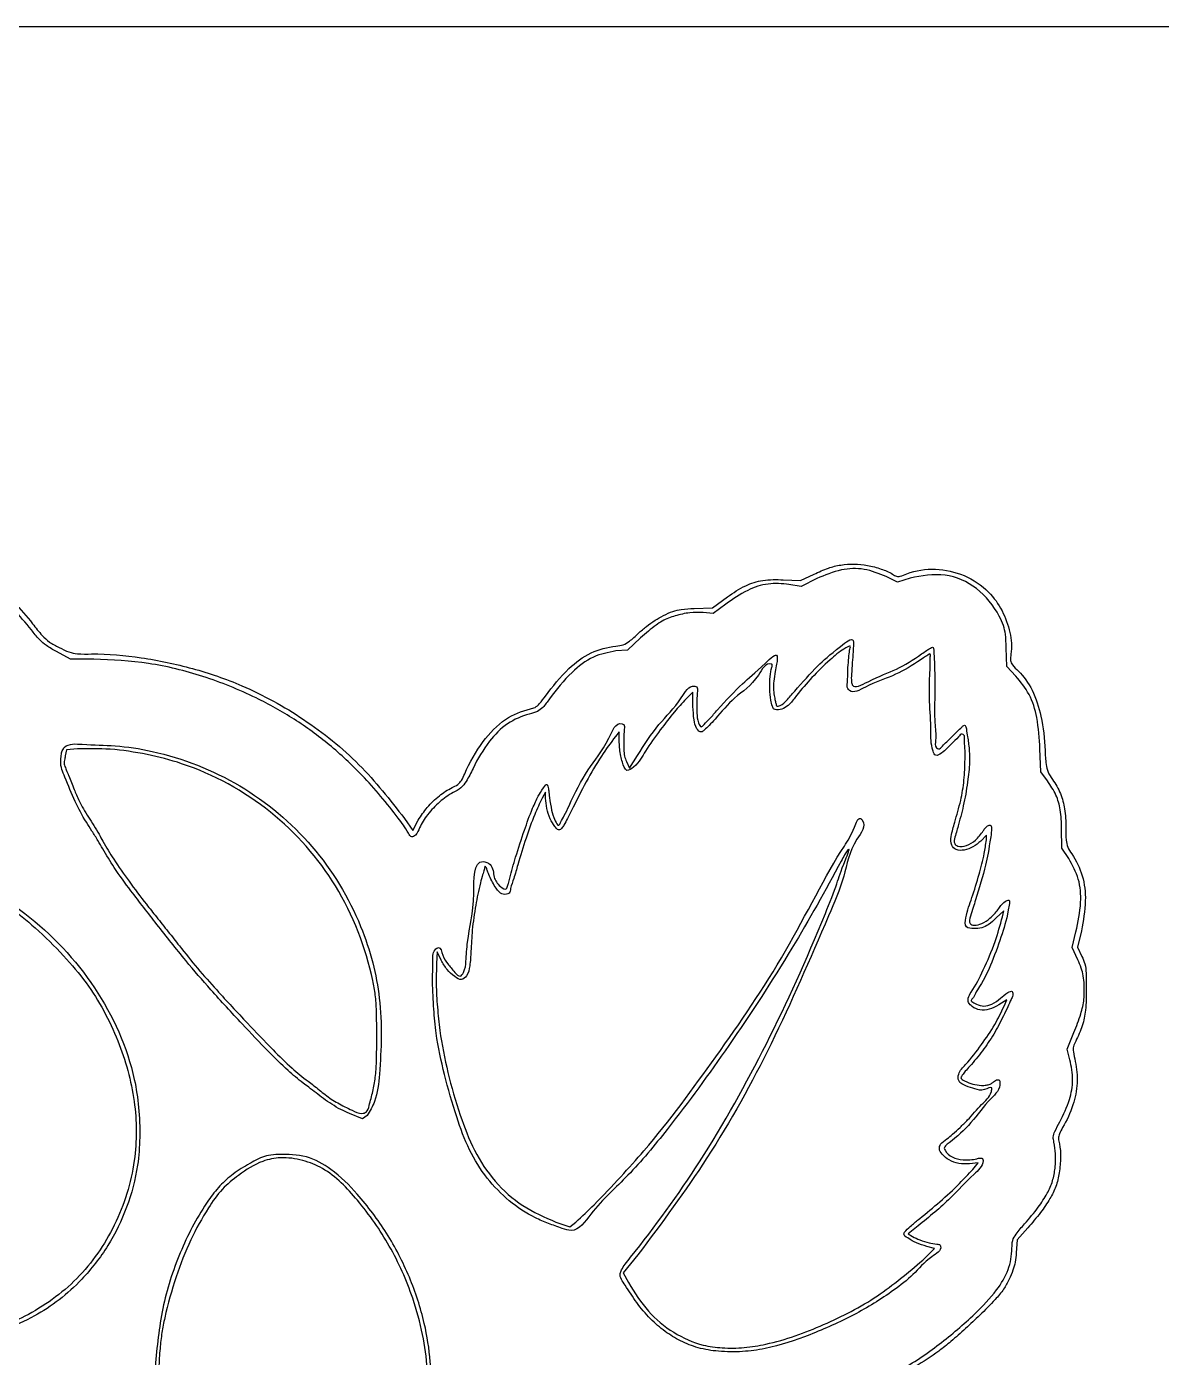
# Model space of a CAD drawing. Extents: x -215 to 205, y 28 to 519.
# Drawn here: x 46.22 to 61.29, y 500.91 to 518.57 of the extents above; entities that cross this region are included whole.
import ezdxf

# ---------------------------------------------------------------- set-up
doc = ezdxf.new("R2010")
doc.units = 0
doc.layers.add('Layer_1', color=7, linetype='CONTINUOUS')

msp = doc.modelspace()

# ---------------------------------------------------------------- linework, layer by layer
at = {"layer": 'Layer_1', "color": 7}
for points in [[(10.036965, 518.572881), (199.926171, 518.572881)], [(56.270102, 511.228959), (56.49851, 511.217388), (56.678607, 511.303657)], [(56.716532, 511.244806), (56.507315, 511.141797), (56.345082, 511.168016)], [(57.952011, 511.251294), (57.785198, 511.195278), (57.636252, 511.270968)], [(55.086462, 510.847581), (55.327776, 510.858333), (55.527174, 511.001544)], [(55.506431, 510.90685), (55.336612, 510.779029), (55.208212, 510.792801)], [(54.376117, 510.457806), (54.20189, 510.296124), (54.047926, 510.28396)], [(47.116241, 510.176479), (46.806527, 510.176479), (46.619696, 510.277469)], [(59.356831, 509.950693), (59.238555, 510.075486), (59.22862, 510.327603)], [(55.070669, 509.548704), (55.070669, 509.73558), (54.979183, 509.646584)], [(54.092325, 509.069225), (54.092325, 509.211163), (54.040605, 509.148033)], [(46.68984, 508.931244), (46.689772, 508.931207)], [(46.899209, 508.984304), (46.752885, 508.972141), (46.738802, 508.893341)], [(54.187152, 508.816368), (54.228348, 508.728052), (54.33318, 508.896302)], [(59.775886, 508.558665), (59.689526, 508.679789), (59.67708, 508.983692)], [(46.783111, 508.626966), (46.78319, 508.627082)], [(53.112173, 508.329089), (53.112173, 508.409432), (53.068827, 508.330661)], [(51.24032, 508.060933), (51.350774, 507.900574), (51.423906, 508.037748)], [(58.965067, 507.775087), (58.965067, 507.838587), (58.891638, 507.760665)], [(60.058952, 507.526728), (59.96769, 507.666798), (59.964726, 507.925666)], [(59.179612, 506.754839), (59.195332, 506.833641), (59.097319, 506.740584)], [(60.179639, 506.185351), (60.105767, 506.345679), (60.155263, 506.555999)], [(60.226157, 506.569732), (60.176368, 506.349675), (60.234012, 506.22784)], [(51.727221, 506.17927), (51.675651, 506.290606), (51.666535, 506.134436)], [(51.618933, 506.158433), (51.617866, 506.158317)], [(59.200816, 505.566946), (59.235862, 505.650904), (59.130046, 505.583772)], [(51.710474, 505.24659), (51.708685, 505.246624)], [(60.07492, 504.856765), (60.039354, 504.998598), (60.128469, 505.218404)], [(50.744902, 504.11491), (50.685697, 504.070674), (50.509952, 504.141656)], [(58.785695, 503.40139), (58.854975, 503.488876), (58.741429, 503.475386)], [(53.251425, 502.701445), (53.435357, 502.637795), (53.516776, 502.702261)], [(58.059489, 502.652211), (57.929244, 502.547439), (57.985262, 502.510762)], [(59.515894, 502.62522), (59.37583, 502.467649), (59.362566, 502.2913)], [(58.121042, 502.19732), (58.278612, 502.349853), (58.173902, 502.377115)], [(54.340489, 502.266126), (54.145965, 502.026084), (54.214725, 501.897352)]]:
    msp.add_lwpolyline(points, dxfattribs=at)
for points, knots in [([(31.370473, 504.594047), (31.494817, 504.884193), (31.747374, 505.473511), (32.220389, 506.31219), (32.625231, 506.889175), (32.881059, 507.243236), (32.969556, 507.389766), (33.153859, 507.782033), (33.499271, 508.407698), (34.145596, 509.157189), (34.852553, 509.739885), (35.572668, 510.138046), (36.248441, 510.418156), (36.772229, 510.53511), (37.124321, 510.607257), (37.326674, 510.673675), (37.627209, 510.788379), (38.011896, 510.93398), (38.46736, 511.080299), (38.846601, 511.184821), (39.117631, 511.248936), (39.27674, 511.306042), (39.555881, 511.538987), (40.052099, 511.87638), (40.812574, 512.219861), (41.416906, 512.392358), (41.850262, 512.445793), (42.173796, 512.449212), (42.606617, 512.444172), (43.031159, 512.440498), (43.370441, 512.42508), (43.759523, 512.325443), (44.276195, 512.166903), (44.903941, 511.86553), (45.392516, 511.546028), (45.769076, 511.222697), (46.04879, 510.945374), (46.270822, 510.694621), (46.412147, 510.504276), (46.529081, 510.394175), (46.655727, 510.332643), (46.774862, 510.267104), (46.923663, 510.240039), (47.245285, 510.251342), (47.759827, 510.206006), (48.429288, 510.064225), (49.164494, 509.812478), (49.919806, 509.393659), (50.66035, 508.802881), (51.048048, 508.306903), (51.24032, 508.060933)], [0, 0, 0, 0, 0.946541, 1.922532, 2.881529, 3.059879, 3.232842, 3.39397, 4.359805, 5.365572, 6.344581, 7.091291, 7.827278, 8.530438, 8.697301, 8.904968, 9.168175, 9.662653, 10.138428, 10.603247, 10.841061, 10.976331, 11.103845, 11.923357, 12.773612, 13.596048, 13.796393, 14.081811, 14.565537, 15.094939, 15.357217, 15.58019, 16.296426, 16.976369, 17.661797, 18.040949, 18.463571, 18.842868, 19.044101, 19.174753, 19.319194, 19.464442, 19.579898, 19.767218, 20.428572, 21.123013, 21.81651, 22.751793, 23.701023, 24.63493, 24.63493, 24.63493, 24.63493]), ([(46.619696, 510.277469), (46.575136, 510.301601), (46.493518, 510.345802), (46.381284, 510.443698), (46.24976, 510.61765), (46.03904, 510.854224), (45.773088, 511.124663), (45.166449, 511.670392), (44.063427, 512.25789), (42.402325, 512.524576), (41.129088, 512.288599), (40.308674, 511.921541), (39.861553, 511.662802), (39.533522, 511.432536), (39.320302, 511.256056), (39.135729, 511.188689), (38.842249, 511.117895), (38.454785, 511.009979), (38.012321, 510.867775), (37.648522, 510.727967), (37.360395, 510.617362), (37.156712, 510.551906), (36.590952, 510.436528), (35.667303, 510.167413), (34.522885, 509.444699), (33.813002, 508.696422), (33.422953, 508.120478), (33.237399, 507.811378), (33.120099, 507.557086), (33.03102, 507.364525), (32.953876, 507.23198), (32.708597, 506.888844), (32.303938, 506.32116), (31.827618, 505.485488), (31.570726, 504.898336), (31.445282, 504.611621)], [0, 0, 0, 0, 0.151637, 0.277743, 0.442997, 0.804405, 1.22778, 1.580205, 3.25107, 4.881627, 6.549207, 7.041659, 7.575367, 8.094907, 8.246304, 8.399018, 8.677427, 9.154274, 9.604172, 10.071453, 10.323038, 10.530246, 10.71211, 12.054823, 13.388875, 14.723418, 15.114374, 15.475245, 15.803274, 15.953848, 16.111594, 16.262377, 17.218838, 18.202237, 19.140715, 19.140715, 19.140715, 19.140715]), ([(56.678607, 511.303657), (56.740771, 511.332547), (56.854143, 511.385234), (57.034358, 511.430658), (57.210015, 511.441106), (57.391514, 511.424712), (57.562396, 511.377374), (57.68995, 511.326462), (57.766745, 511.269461), (57.838072, 511.274745), (57.996685, 511.351044), (58.293059, 511.392315), (58.679613, 511.305601), (58.989784, 511.100008), (59.186617, 510.82298), (59.287997, 510.537802), (59.30926, 510.310186), (59.275851, 510.163849), (59.31595, 510.082057), (59.442756, 509.977415), (59.595575, 509.754618), (59.708327, 509.389681), (59.744234, 509.053625), (59.750169, 508.805019), (59.778088, 508.670458), (59.865012, 508.552093), (59.955472, 508.395418), (60.014535, 508.176042), (60.024348, 507.966808), (60.01824, 507.797765), (60.039992, 507.674929), (60.143377, 507.532078), (60.257203, 507.301721), (60.296883, 506.943279), (60.251111, 506.701528), (60.226157, 506.569732)], [0, 0, 0, 0, 0.205279, 0.374379, 0.553946, 0.730728, 0.918878, 1.082742, 1.144581, 1.194466, 1.286763, 1.672577, 2.060773, 2.45517, 2.758074, 3.065297, 3.353058, 3.436555, 3.499869, 3.613267, 3.927097, 4.292359, 4.74932, 4.93544, 5.040416, 5.15382, 5.370363, 5.581264, 5.827696, 5.99562, 6.090048, 6.193853, 6.517598, 6.852183, 7.25322, 7.25322, 7.25322, 7.25322]), ([(57.636252, 511.270968), (57.540167, 511.310629), (57.350061, 511.389099), (57.021208, 511.374862), (56.822324, 511.289965), (56.716532, 511.244806)], [0, 0, 0, 0, 0.308964, 0.611293, 0.954863, 0.954863, 0.954863, 0.954863]), ([(59.22862, 510.327603), (59.227034, 510.387218), (59.224404, 510.486051), (59.19517, 510.628594), (59.089707, 510.848733), (58.865986, 511.136437), (58.4151, 511.337771), (58.10776, 511.280379), (57.952011, 511.251294)], [0, 0, 0, 0, 0.17871, 0.296276, 0.433069, 0.907731, 1.361569, 1.827861, 1.827861, 1.827861, 1.827861]), ([(56.345082, 511.168016), (56.252237, 511.175937), (56.064318, 511.19197), (55.771565, 511.092302), (55.600196, 510.972436), (55.506431, 510.90685)], [0, 0, 0, 0, 0.277055, 0.560762, 0.903554, 0.903554, 0.903554, 0.903554]), ([(55.527174, 511.001544), (55.605762, 511.055759), (55.750031, 511.155286), (56.008188, 511.235803), (56.179086, 511.231337), (56.270102, 511.228959)], [0, 0, 0, 0, 0.285299, 0.523742, 0.795417, 0.795417, 0.795417, 0.795417]), ([(51.423906, 508.037748), (51.461854, 508.095586), (51.540928, 508.216105), (51.695184, 508.361277), (51.836296, 508.456817), (51.947459, 508.503379), (52.006084, 508.569607), (52.089943, 508.775364), (52.255456, 509.070202), (52.551112, 509.387973), (52.815311, 509.494518), (52.980538, 509.53113), (53.046258, 509.597222), (53.181007, 509.778773), (53.382698, 510.034133), (53.703388, 510.27746), (53.967112, 510.341918), (54.146353, 510.358782), (54.247243, 510.422934), (54.340015, 510.515478), (54.451987, 510.611008), (54.562932, 510.690921), (54.680099, 510.756815), (54.794584, 510.812499), (54.933781, 510.842507), (55.029517, 510.845688), (55.086462, 510.847581)], [0, 0, 0, 0, 0.206974, 0.431277, 0.629641, 0.716813, 0.787799, 0.887743, 1.380333, 1.799655, 2.156732, 2.22111, 2.298016, 2.426691, 2.905282, 3.267846, 3.608654, 3.70739, 3.800533, 3.958596, 4.101613, 4.241339, 4.367949, 4.504869, 4.621157, 4.791866, 4.791866, 4.791866, 4.791866]), ([(55.208212, 510.792801), (55.147965, 510.794115), (55.02167, 510.796869), (54.837479, 510.754794), (54.685747, 510.699967), (54.572172, 510.621745), (54.476647, 510.547375), (54.410159, 510.488137), (54.376117, 510.457806)], [0, 0, 0, 0, 0.180124, 0.377591, 0.563317, 0.659503, 0.789816, 0.926544, 0.926544, 0.926544, 0.926544]), ([(54.33318, 508.896302), (54.425283, 509.039783), (54.602991, 509.316619), (54.870744, 509.562941), (55.018623, 509.838815), (55.13434, 509.806764), (55.126089, 509.722955), (55.121622, 509.618355), (55.121577, 509.464615), (55.126847, 509.360761), (55.17584, 509.254819), (55.235088, 509.331383), (55.303405, 509.393514), (55.466979, 509.585601), (55.729807, 509.862904), (55.91722, 510.006888), (56.190801, 510.275204), (56.190311, 510.165384), (56.180087, 510.101144), (56.162258, 510.000033), (56.141203, 509.893955), (56.134828, 509.785708), (56.147538, 509.700189), (56.160939, 509.629204), (56.172346, 509.586924), (56.179207, 509.540753), (56.259628, 509.565738), (56.323377, 509.638347), (56.483686, 509.822237), (56.726805, 510.0968), (56.913375, 510.253031), (57.201448, 510.482698), (57.200697, 510.352683), (57.197124, 510.262331), (57.184717, 510.126287), (57.17621, 509.99318), (57.169947, 509.896114), (57.194285, 509.766361), (57.501393, 509.940354), (57.754203, 510.02042), (58.022186, 510.179798), (58.165579, 510.288164), (58.210495, 510.314729), (58.265975, 510.348177), (58.271789, 510.204366), (58.281144, 510.032566), (58.282361, 509.693217), (58.272128, 509.368094), (58.303131, 509.150207), (58.27892, 509.013306), (58.341378, 508.971685), (58.407361, 509.052604), (58.482914, 509.117239), (58.570679, 509.210901), (58.626403, 509.259294), (58.689675, 509.321688), (58.711692, 509.164316), (58.733212, 509.048077), (58.747806, 508.818841), (58.721043, 508.56286), (58.674525, 508.274471), (58.606447, 508.015416), (58.557907, 507.84748), (58.527389, 507.731173), (58.60358, 507.674222), (58.712609, 507.696794), (58.832518, 507.769618), (58.9023, 507.864826), (58.950025, 507.932855), (58.974968, 507.959127), (59.050085, 507.99352), (59.001671, 507.669981), (58.963282, 507.442091), (58.84141, 507.044404), (58.773449, 506.81861), (58.722261, 506.665165), (58.820071, 506.63071), (58.913914, 506.66531), (59.023216, 506.736251), (59.124034, 506.845424), (59.174305, 506.936629), (59.280946, 506.994543), (59.24415, 506.752575), (59.1823, 506.545042), (59.046361, 506.157005), (58.925444, 505.903281), (58.818905, 505.743543), (58.797133, 505.682517), (58.755121, 505.641426), (58.778905, 505.625247), (58.801168, 505.611743), (58.851951, 505.582898), (58.935393, 505.558203), (59.051453, 505.5926), (59.153278, 505.67283), (59.220393, 505.735445), (59.318289, 505.780931), (59.318665, 505.704195), (59.285449, 505.645346), (59.246803, 505.549538), (59.173161, 505.395997), (59.06747, 505.196541), (58.917119, 504.972347), (58.784781, 504.814285), (58.688721, 504.708598), (58.653342, 504.661192), (58.614037, 504.610441), (58.698707, 504.561251), (58.780883, 504.532157), (58.883485, 504.512146), (58.960916, 504.517969), (59.012446, 504.528868), (59.056473, 504.556701), (59.086944, 504.588992), (59.140185, 504.595352), (59.163537, 504.471419), (58.972425, 504.299634), (58.777395, 504.022607), (58.558679, 503.816199), (58.429592, 503.723617), (58.4015, 503.686029), (58.431607, 503.621656), (58.513531, 503.55438), (58.666551, 503.517955), (58.798699, 503.530486), (58.8791, 503.554043), (58.920806, 503.548714), (58.925578, 503.443136), (58.733346, 503.285505), (58.471268, 502.984744), (58.20743, 502.771681), (58.059489, 502.652211)], [0, 0, 0, 0, 0.499487, 0.963728, 1.199382, 1.228271, 1.280867, 1.406047, 1.577303, 1.709107, 1.772549, 1.819862, 1.931988, 2.084928, 2.561632, 2.973871, 3.154802, 3.187729, 3.261546, 3.360938, 3.490702, 3.587775, 3.683453, 3.750708, 3.800726, 3.822798, 3.872492, 3.979743, 4.144167, 4.591934, 4.994491, 5.180362, 5.22505, 5.329083, 5.470607, 5.627469, 5.727194, 5.771765, 5.984527, 6.398714, 6.787482, 6.865671, 6.927455, 6.96009, 7.019799, 7.221145, 7.609865, 7.966166, 8.199581, 8.298042, 8.328085, 8.393188, 8.546304, 8.666903, 8.756282, 8.795424, 8.877319, 9.056704, 9.258796, 9.522109, 9.841124, 10.134344, 10.310418, 10.396532, 10.447551, 10.563967, 10.702569, 10.865891, 10.912075, 10.950886, 10.976187, 11.132655, 11.514326, 11.992877, 12.219779, 12.317958, 12.374377, 12.48271, 12.611054, 12.766367, 12.9088, 12.962221, 13.030528, 13.419111, 13.818749, 14.180626, 14.290671, 14.370755, 14.40357, 14.416375, 14.446056, 14.486387, 14.589249, 14.69715, 14.836885, 14.959861, 15.018798, 15.067384, 15.127876, 15.236315, 15.369277, 15.642226, 15.911326, 16.176196, 16.264751, 16.332434, 16.365118, 16.430548, 16.546289, 16.666011, 16.728723, 16.780053, 16.821945, 16.881938, 16.915899, 16.951733, 17.196235, 17.613061, 18.006453, 18.068555, 18.102067, 18.132242, 18.264002, 18.411864, 18.593119, 18.648393, 18.673662, 18.699962, 18.919644, 19.362702, 19.928256, 19.928256, 19.928256, 19.928256]), ([(54.047926, 510.28396), (53.945748, 510.264556), (53.727179, 510.223049), (53.428971, 509.980402), (53.224831, 509.737093), (53.09444, 509.544681), (53.001675, 509.470608), (52.830331, 509.434124), (52.593228, 509.331112), (52.338785, 509.071209), (52.180089, 508.793395), (52.078926, 508.573804), (51.99283, 508.456357), (51.854778, 508.393592), (51.700753, 508.280837), (51.549847, 508.122144), (51.446842, 507.966194), (51.411926, 507.849316), (51.329474, 507.796921), (51.258523, 507.929013), (51.139425, 508.093919), (50.927041, 508.359787), (50.633439, 508.691119), (50.254405, 509.041607), (49.78296, 509.387485), (49.223118, 509.699534), (48.576797, 509.95894), (47.850322, 510.141255), (47.359461, 510.164808), (47.116241, 510.176479)], [0, 0, 0, 0, 0.307758, 0.658321, 1.119539, 1.26365, 1.353289, 1.466749, 1.781846, 2.115465, 2.537069, 2.735199, 2.843944, 2.962784, 3.181296, 3.414269, 3.618829, 3.729778, 3.785818, 3.852168, 4.093256, 4.468598, 4.836341, 5.432779, 6.008406, 6.588022, 7.350388, 8.092637, 8.821635, 8.821635, 8.821635, 8.821635]), ([(58.891638, 507.760665), (58.858303, 507.732136), (58.792876, 507.676144), (58.678336, 507.638026), (58.567294, 507.629504), (58.48666, 507.710179), (58.50021, 507.85), (58.553979, 508.04276), (58.628222, 508.288998), (58.674402, 508.570922), (58.681655, 508.802708), (58.684377, 508.986642), (58.66916, 509.086957), (58.682299, 509.163195), (58.632879, 509.189973), (58.577863, 509.1176), (58.487645, 509.04268), (58.409836, 508.950646), (58.289586, 508.874361), (58.223431, 509.033369), (58.236316, 509.257304), (58.206839, 509.602588), (58.207464, 509.885903), (58.22229, 510.094546), (58.216709, 510.170236), (58.226088, 510.257177), (58.174233, 510.216905), (58.125116, 510.1908), (57.970652, 510.082192), (57.713627, 509.938032), (57.433147, 509.856408), (57.188903, 509.70649), (57.112791, 509.796936), (57.125056, 509.895274), (57.124675, 510.018789), (57.134844, 510.152742), (57.145764, 510.256477), (57.151184, 510.308524), (57.16561, 510.353253), (57.113159, 510.333445), (57.034003, 510.288913), (56.856716, 510.141758), (56.654916, 509.938991), (56.476781, 509.737554), (56.368094, 509.58628), (56.275675, 509.514536), (56.202438, 509.501039), (56.140896, 509.506076), (56.119007, 509.563173), (56.099118, 509.650266), (56.086887, 509.786439), (56.090135, 509.932858), (56.10801, 510.037359), (56.123816, 510.087037), (56.122596, 510.104419), (56.038502, 510.138979), (55.897269, 509.851978), (55.63254, 509.691324), (55.422234, 509.446639), (55.29184, 509.298025), (55.23344, 509.24388), (55.1731, 509.192154), (55.100904, 509.268273), (55.079528, 509.386158), (55.073954, 509.488422), (55.070669, 509.548704)], [0, 0, 0, 0, 0.130105, 0.255354, 0.360472, 0.441996, 0.560522, 0.752857, 1.054777, 1.326298, 1.606921, 1.753917, 1.868889, 1.927245, 1.95151, 2.01299, 2.146627, 2.325964, 2.407533, 2.474794, 2.745488, 3.136349, 3.478477, 3.623174, 3.726303, 3.765822, 3.796542, 3.867102, 3.962524, 4.34187, 4.731094, 4.948957, 4.982651, 5.061496, 5.22656, 5.361434, 5.468173, 5.523886, 5.545155, 5.570056, 5.639454, 5.872333, 6.208333, 6.521178, 6.671187, 6.768204, 6.860569, 6.894574, 6.937854, 7.02318, 7.174189, 7.339876, 7.465558, 7.485726, 7.500093, 7.510966, 7.73585, 8.175633, 8.555299, 8.672089, 8.762251, 8.807626, 8.879632, 9.00427, 9.183232, 9.183232, 9.183232, 9.183232]), ([(59.67708, 508.983692), (59.668362, 509.12289), (59.652922, 509.369411), (59.553671, 509.71037), (59.420859, 509.87252), (59.356831, 509.950693)], [0, 0, 0, 0, 0.418646, 0.741427, 1.041895, 1.041895, 1.041895, 1.041895]), ([(54.979183, 509.646584), (54.926578, 509.590153), (54.804683, 509.459393), (54.631159, 509.22584), (54.44176, 508.976844), (54.347939, 508.780628), (54.17567, 508.662048), (54.135825, 508.800352), (54.111308, 508.889637), (54.096948, 508.979313), (54.093826, 509.04003), (54.092325, 509.069225)], [0, 0, 0, 0, 0.231005, 0.535275, 0.878167, 1.143339, 1.241284, 1.36635, 1.448597, 1.543682, 1.631746, 1.631746, 1.631746, 1.631746]), ([(51.617866, 506.158317), (51.613557, 506.215077), (51.60783, 506.290528), (51.717172, 506.375765), (51.747884, 506.223086), (51.817301, 506.126189), (51.888333, 506.03989), (51.976102, 505.940472), (52.048964, 506.045574), (52.058303, 506.193561), (52.085513, 506.563015), (52.18861, 506.896029), (52.146676, 507.548064), (52.421333, 507.449126), (52.417659, 507.277124), (52.481051, 507.177518), (52.586441, 507.101597), (52.609449, 507.158007), (52.623513, 507.202986), (52.655265, 507.33851), (52.722699, 507.572714), (52.826514, 507.885011), (52.91887, 508.15111), (53.012975, 508.351508), (53.060673, 508.433659), (53.129622, 508.531851), (53.149423, 508.471693), (53.156854, 508.418428), (53.16702, 508.310716), (53.192561, 508.170037), (53.221073, 508.070265), (53.284054, 507.944108), (53.325968, 508.032053), (53.368663, 508.106696), (53.481805, 508.351874), (53.662816, 508.720676), (53.912142, 508.994864), (54.047914, 509.350354), (54.166105, 509.303056), (54.152379, 509.215438), (54.157484, 509.115415), (54.150116, 508.992701), (54.157764, 508.891611), (54.177969, 508.839878), (54.187152, 508.816368)], [0, 0, 0, 0, 0.161897, 0.215211, 0.330608, 0.465616, 0.610922, 0.697615, 0.762965, 0.914662, 1.169638, 1.821417, 2.263454, 2.365203, 2.540567, 2.692816, 2.774741, 2.800737, 2.854029, 2.923345, 3.212754, 3.590979, 3.90108, 4.079069, 4.210555, 4.274092, 4.300185, 4.363467, 4.451237, 4.619628, 4.76892, 4.845077, 4.888139, 4.993312, 5.138191, 5.67594, 6.177727, 6.439075, 6.462903, 6.52231, 6.655542, 6.792033, 6.882428, 6.957731, 6.957731, 6.957731, 6.957731]), ([(46.689772, 508.931207), (46.692392, 508.9407), (46.697681, 508.959858), (46.710946, 508.985028), (46.775882, 509.060343), (47.047025, 509.033969), (47.414339, 509.035465), (48.147018, 508.922582), (49.087696, 508.550269), (50.062819, 507.734834), (50.592828, 506.863023), (50.826886, 506.156545), (50.919787, 505.665021), (50.942044, 505.167367), (50.912945, 504.711955), (50.881401, 504.343635), (50.781269, 504.175849), (50.744902, 504.11491)], [0, 0, 0, 0, 0.029478, 0.05949, 0.084663, 0.323111, 0.759122, 1.255954, 2.50559, 3.7589, 4.999015, 5.509337, 5.986302, 6.495683, 6.995862, 7.365817, 7.576816, 7.576816, 7.576816, 7.576816]), ([(54.040605, 509.148033), (53.977583, 509.062547), (53.836008, 508.870509), (53.645065, 508.539162), (53.502982, 508.2571), (53.409375, 508.064163), (53.365323, 507.983704), (53.333492, 507.933581), (53.303137, 507.901296), (53.263147, 507.917559), (53.222884, 507.970302), (53.169039, 508.062548), (53.127163, 508.190485), (53.117052, 508.283979), (53.112173, 508.329089)], [0, 0, 0, 0, 0.318397, 0.715251, 1.145679, 1.264054, 1.361175, 1.416394, 1.450363, 1.476578, 1.531321, 1.649413, 1.795187, 1.931091, 1.931091, 1.931091, 1.931091]), ([(50.509952, 504.141656), (50.472169, 504.158859), (50.391658, 504.195516), (50.277108, 504.26303), (50.168018, 504.338562), (50.068454, 504.416539), (49.978045, 504.485043), (49.850724, 504.579271), (49.668112, 504.733056), (49.401089, 504.998671), (49.061507, 505.358053), (48.691584, 505.756802), (48.314156, 506.197258), (47.964785, 506.639782), (47.645002, 507.050214), (47.400335, 507.381409), (47.262447, 507.608934), (47.168001, 507.772419), (47.095497, 507.89083), (46.984357, 508.057988), (46.857241, 508.295599), (46.75362, 508.565189), (46.668814, 508.759249), (46.68091, 508.858241), (46.684193, 508.895692), (46.688076, 508.920141), (46.68984, 508.931244)], [0, 0, 0, 0, 0.124481, 0.26525, 0.398148, 0.522309, 0.644567, 0.738447, 0.997475, 1.359798, 1.867658, 2.480917, 2.991286, 3.60733, 4.172039, 4.552565, 4.841511, 4.969514, 5.119062, 5.257845, 5.572095, 5.920865, 6.139099, 6.177786, 6.218303, 6.25201, 6.25201, 6.25201, 6.25201]), ([(46.738802, 508.893341), (46.736214, 508.879254), (46.731481, 508.853494), (46.726962, 508.821001), (46.719465, 508.792404), (46.732489, 508.754537), (46.752704, 508.698941), (46.772111, 508.653004), (46.783111, 508.626966)], [0, 0, 0, 0, 0.042911, 0.078463, 0.098965, 0.129771, 0.194358, 0.27887, 0.27887, 0.27887, 0.27887]), ([(46.78319, 508.627082), (46.795749, 508.597083), (46.821034, 508.536685), (46.85581, 508.451779), (46.885545, 508.368832), (46.925686, 508.282543), (46.979614, 508.185131), (47.046384, 508.077224), (47.117322, 507.965978), (47.182046, 507.858655), (47.265178, 507.70751), (47.393054, 507.496179), (47.587338, 507.218676), (47.779558, 506.965233), (47.956258, 506.744193), (48.10182, 506.560197), (48.282881, 506.331689), (48.491694, 506.069079), (48.795238, 505.728311), (49.131068, 505.368809), (49.460836, 505.019409), (49.726386, 504.758306), (49.911106, 504.608523), (50.035197, 504.514991), (50.111124, 504.455805), (50.213715, 504.370651), (50.3566, 504.27496), (50.520689, 504.19998), (50.647799, 504.13023), (50.749511, 504.161231), (50.782459, 504.284574), (50.820497, 504.432011), (50.859776, 504.628229), (50.872902, 504.872809), (50.872172, 505.167594), (50.872823, 505.463191), (50.859345, 505.711047), (50.748831, 506.286627), (50.401534, 507.193041), (49.500937, 508.210389), (48.566718, 508.72492), (47.81849, 508.917559), (47.354176, 508.989812), (47.043671, 508.986053), (46.899209, 508.984304)], [0, 0, 0, 0, 0.097565, 0.196434, 0.275228, 0.361772, 0.481574, 0.609062, 0.742395, 0.877408, 0.984938, 1.259866, 1.617911, 2.00064, 2.213991, 2.466855, 2.70447, 3.088676, 3.4731, 4.073095, 4.564533, 4.914606, 5.189231, 5.277143, 5.380849, 5.477908, 5.677519, 5.89127, 6.029933, 6.087603, 6.1814, 6.376284, 6.564717, 6.773984, 7.111634, 7.448377, 7.661259, 7.854613, 9.205056, 10.509935, 11.854706, 12.328088, 12.825574, 13.258399, 13.258399, 13.258399, 13.258399]), ([(59.964726, 507.925666), (59.962568, 508.009607), (59.958677, 508.16093), (59.896264, 508.380338), (59.817159, 508.497523), (59.775886, 508.558665)], [0, 0, 0, 0, 0.25136, 0.453131, 0.673263, 0.673263, 0.673263, 0.673263]), ([(53.068827, 508.330661), (53.034906, 508.258295), (52.953694, 508.085039), (52.850387, 507.787407), (52.75925, 507.505742), (52.699645, 507.276903), (52.652618, 507.159701), (52.639447, 507.053666), (52.518058, 507.043954), (52.433951, 507.166259), (52.373529, 507.275408), (52.341048, 507.369933), (52.32977, 507.403036), (52.307678, 507.43618), (52.298572, 507.361195), (52.274458, 507.310005), (52.23191, 507.136547), (52.182146, 506.901054), (52.137699, 506.594797), (52.125711, 506.325514), (52.113595, 506.120442), (52.086643, 505.983868), (51.994854, 505.89977), (51.890591, 505.968284), (51.80063, 506.051978), (51.752238, 506.135889), (51.727221, 506.17927)], [0, 0, 0, 0, 0.239682, 0.573842, 0.942719, 1.13226, 1.273921, 1.337092, 1.417058, 1.559323, 1.745479, 1.806391, 1.848595, 1.863636, 1.898946, 1.981678, 2.093885, 2.395963, 2.729173, 3.011591, 3.206191, 3.345135, 3.426174, 3.524759, 3.662908, 3.810767, 3.810767, 3.810767, 3.810767]), ([(53.516776, 502.702261), (53.59797, 502.77839), (53.803796, 502.971376), (54.102268, 503.290321), (54.669964, 503.920553), (55.406871, 504.931893), (56.303266, 506.223058), (56.878412, 507.406556), (57.190118, 507.857214), (57.267046, 508.092414), (57.385221, 507.969895), (57.151353, 507.691875), (57.093587, 507.282211), (56.693684, 506.357829), (56.155048, 505.096898), (55.314846, 503.576051), (54.654691, 502.688539), (54.340489, 502.266126)], [0, 0, 0, 0, 0.333851, 0.846309, 1.309445, 2.879982, 4.563569, 6.158959, 6.443886, 6.581791, 6.618261, 6.878001, 7.399356, 7.962908, 9.824565, 11.563123, 13.142117, 13.142117, 13.142117, 13.142117]), ([(59.097319, 506.740584), (59.063833, 506.708393), (59.006987, 506.653746), (58.902236, 506.600141), (58.805596, 506.594761), (58.672117, 506.604731), (58.700115, 506.812257), (58.780437, 507.014844), (58.86711, 507.307099), (58.937169, 507.559877), (58.957213, 507.714501), (58.965067, 507.775087)], [0, 0, 0, 0, 0.13942, 0.236676, 0.3403, 0.443656, 0.56099, 0.842127, 1.166132, 1.450027, 1.632932, 1.632932, 1.632932, 1.632932]), ([(40.728127, 505.347919), (40.815561, 505.649485), (40.98914, 506.248165), (41.600946, 506.977955), (42.369376, 507.462699), (43.237248, 507.670775), (44.110048, 507.679048), (45.149616, 507.455577), (46.235541, 506.863866), (47.181711, 505.861735), (47.614362, 504.909685), (47.719923, 504.216529), (47.733985, 503.835121), (47.701138, 503.386404), (47.570134, 502.89485), (47.320067, 502.37863), (47.002151, 501.972513), (46.666847, 501.663883), (46.321159, 501.438473), (45.940313, 501.270046), (45.551879, 501.132829), (45.148139, 501.059338), (44.73984, 501.046017), (44.31528, 501.072201), (43.912323, 501.126256), (43.258655, 501.27223), (42.415367, 501.708582), (41.510709, 502.510291), (41.03443, 503.264983), (40.841575, 503.772344), (40.775962, 503.998258), (40.714357, 504.264777), (40.684149, 504.600467), (40.681837, 504.974101), (40.714277, 505.228817), (40.729445, 505.347913)], [0, 0, 0, 0, 0.933241, 1.852704, 2.782838, 3.614054, 4.49643, 5.381769, 6.77882, 8.1321, 9.457872, 9.83205, 10.231331, 10.60048, 11.178261, 11.745404, 12.31031, 12.71438, 13.108036, 13.542085, 13.961005, 14.341127, 14.767918, 15.183347, 15.616165, 15.986479, 17.188694, 18.410088, 19.582243, 19.816887, 20.037275, 20.287589, 20.636198, 21.045962, 21.405802, 21.405802, 21.405802, 21.405802]), ([(40.774437, 504.266079), (40.836809, 504.019538), (40.962634, 503.522186), (41.357704, 502.840846), (41.90336, 502.226259), (42.558684, 501.703216), (43.321162, 501.318978), (44.103165, 501.13542), (44.854868, 501.073541), (45.559301, 501.177038), (46.259371, 501.444564), (46.930308, 501.920712), (47.43349, 502.651222), (47.691642, 503.475021), (47.686249, 504.325627), (47.458159, 505.133339), (47.112345, 505.780338), (46.706794, 506.25648), (46.362685, 506.595523), (45.969961, 506.918883), (45.517603, 507.16854), (45.032576, 507.385587), (44.612113, 507.519391), (44.268956, 507.581707), (43.98425, 507.607998), (43.412612, 507.623967), (42.574678, 507.502205), (41.619316, 506.949035), (41.052382, 506.212724), (40.797314, 505.491508), (40.706487, 504.88029), (40.751927, 504.46955), (40.774437, 504.266079)], [0, 0, 0, 0, 0.759933, 1.533026, 2.33357, 3.215864, 4.032907, 4.87257, 5.610402, 6.283586, 6.989614, 7.843157, 8.708148, 9.603668, 10.391151, 11.225185, 12.099869, 12.567449, 13.096805, 13.548344, 14.088413, 14.640273, 15.141752, 15.407057, 15.685223, 15.998471, 17.123376, 18.171688, 19.232756, 19.831, 20.454501, 21.066579, 21.066579, 21.066579, 21.066579]), ([(57.985262, 502.510762), (58.017139, 502.494724), (58.087491, 502.459327), (58.195724, 502.426092), (58.281148, 502.411855), (58.331191, 502.408311), (58.352746, 502.397759), (58.378092, 502.324312), (58.1653, 502.205904), (58.008832, 502.004359), (57.65618, 501.730647), (57.207017, 501.456684), (56.631582, 501.199849), (56.135324, 501.031242), (55.723031, 500.974834), (55.423863, 500.978403), (55.144324, 501.022224), (54.906155, 501.11773), (54.691889, 501.247222), (54.49719, 501.419303), (54.31612, 501.630406), (54.200095, 501.827326), (54.082068, 501.981982), (54.127781, 502.079915), (54.175498, 502.149995), (54.546682, 502.611907), (55.22668, 503.545495), (56.092043, 505.107666), (56.625423, 506.289595), (56.989567, 507.200678), (57.034018, 507.372449), (57.168174, 507.685669), (57.105319, 507.620444), (57.080227, 507.568968), (56.841401, 507.126875), (56.364434, 506.272195), (55.583661, 505.079624), (54.860316, 504.08395), (54.232747, 503.319822), (53.80169, 502.948365), (53.530912, 502.549675), (53.308893, 502.627823), (53.153313, 502.679943), (52.90721, 502.7853), (52.620668, 502.974318), (52.324237, 503.282752), (52.087401, 503.661868), (51.916068, 504.132268), (51.769825, 504.649659), (51.663527, 505.127847), (51.628475, 505.542161), (51.610327, 505.85952), (51.616392, 506.070168), (51.618933, 506.158433)], [0, 0, 0, 0, 0.106914, 0.235962, 0.338038, 0.365419, 0.387166, 0.404764, 0.583834, 0.930701, 1.261254, 1.881337, 2.521631, 3.144299, 3.446159, 3.765318, 4.039203, 4.289603, 4.530208, 4.78614, 5.069204, 5.347016, 5.515063, 5.56602, 5.657241, 5.772263, 7.337832, 9.13671, 11.036784, 11.458924, 11.797197, 11.939833, 11.963944, 12.028988, 12.121694, 13.450141, 14.992966, 16.372247, 17.175826, 17.886503, 18.227545, 18.348834, 18.544382, 18.732662, 19.145931, 19.566137, 20.006415, 20.476432, 21.062279, 21.620564, 21.94149, 22.30865, 22.573451, 22.573451, 22.573451, 22.573451]), ([(60.155263, 506.555999), (60.182426, 506.685097), (60.230793, 506.914968), (60.208459, 507.25882), (60.108354, 507.438202), (60.058952, 507.526728)], [0, 0, 0, 0, 0.395561, 0.704336, 1.005193, 1.005193, 1.005193, 1.005193]), ([(59.130046, 505.583772), (59.088179, 505.561307), (59.010424, 505.519583), (58.880384, 505.508987), (58.785856, 505.551396), (58.722213, 505.609263), (58.718984, 505.688359), (58.814864, 505.822176), (58.937111, 506.068454), (59.081889, 506.402945), (59.149004, 506.644622), (59.179612, 506.754839)], [0, 0, 0, 0, 0.141736, 0.263234, 0.374368, 0.447122, 0.506191, 0.592507, 0.928456, 1.337534, 1.680511, 1.680511, 1.680511, 1.680511]), ([(60.234012, 506.22784), (60.24874, 506.195464), (60.280419, 506.125826), (60.292385, 505.975497), (60.291626, 505.771209), (60.290492, 505.535983), (60.2449, 505.301845), (60.175566, 505.147715), (60.115916, 505.037171), (60.119682, 504.942262), (60.161576, 504.784796), (60.184146, 504.543688), (60.12217, 504.241257), (60.02028, 504.022485), (59.935053, 503.88448), (59.917473, 503.807878), (59.946026, 503.705947), (59.954402, 503.552728), (59.938283, 503.362555), (59.896989, 503.17374), (59.805395, 502.998751), (59.679493, 502.815472), (59.57364, 502.692373), (59.515894, 502.62522)], [0, 0, 0, 0, 0.105958, 0.22791, 0.446657, 0.721276, 0.931821, 1.155218, 1.2299, 1.301064, 1.431913, 1.72121, 2.016249, 2.347337, 2.440362, 2.501511, 2.576071, 2.752234, 2.960255, 3.147597, 3.327291, 3.548464, 3.813946, 3.813946, 3.813946, 3.813946]), ([(60.128469, 505.218404), (60.161022, 505.300272), (60.217994, 505.443552), (60.267526, 505.65744), (60.26701, 505.827966), (60.254699, 505.966588), (60.226641, 506.079176), (60.195947, 506.148511), (60.179639, 506.185351)], [0, 0, 0, 0, 0.264181, 0.462354, 0.653915, 0.772935, 0.879389, 1.000081, 1.000081, 1.000081, 1.000081]), ([(51.666535, 506.134436), (51.664269, 506.044566), (51.659385, 505.850941), (51.675305, 505.55437), (51.69878, 505.348932), (51.710474, 505.24659)], [0, 0, 0, 0, 0.269625, 0.580909, 0.889914, 0.889914, 0.889914, 0.889914]), ([(58.741429, 503.475386), (58.69367, 503.474367), (58.600532, 503.47238), (58.470418, 503.516604), (58.387081, 503.589664), (58.329689, 503.666767), (58.360836, 503.754553), (58.44059, 503.801437), (58.526003, 503.876535), (58.618106, 503.960573), (58.751576, 504.085865), (58.883328, 504.258185), (59.017597, 504.361865), (59.051613, 504.517578), (58.919235, 504.434809), (58.815003, 504.470012), (58.698934, 504.503279), (58.585727, 504.559162), (58.592282, 504.695981), (58.738136, 504.834254), (58.897877, 505.051873), (59.075892, 505.307879), (59.161493, 505.485399), (59.200816, 505.566946)], [0, 0, 0, 0, 0.142902, 0.278683, 0.397187, 0.480002, 0.5405, 0.649964, 0.749001, 0.883048, 1.023246, 1.299913, 1.515033, 1.564722, 1.666393, 1.790779, 1.917583, 2.03553, 2.120535, 2.278468, 2.618585, 2.937907, 3.20923, 3.20923, 3.20923, 3.20923]), ([(51.708685, 505.246624), (51.741423, 505.059352), (51.808012, 504.678434), (51.966998, 504.147085), (52.152111, 503.648938), (52.429413, 503.232707), (52.799806, 502.897367), (53.100675, 502.766844), (53.251425, 502.701445)], [0, 0, 0, 0, 0.569798, 1.158988, 1.662263, 2.15763, 2.645823, 3.136065, 3.136065, 3.136065, 3.136065]), ([(60.074646, 495.820512), (60.092373, 495.90992), (60.127321, 496.086185), (60.07375, 496.372665), (59.967867, 496.59434), (59.882224, 496.752348), (59.845865, 496.845715), (59.871197, 496.946163), (59.889227, 497.081626), (59.881052, 497.255785), (59.850225, 497.434661), (59.771209, 497.611309), (59.641308, 497.803623), (59.500015, 497.96717), (59.386634, 498.10165), (59.331637, 498.17458), (59.303189, 498.230322), (59.315158, 498.280088), (59.306691, 498.341859), (59.294802, 498.468192), (59.249785, 498.65247), (59.110064, 498.882524), (58.835123, 499.182016), (58.431868, 499.546544), (57.886876, 499.923649), (57.470554, 500.141171), (57.193109, 500.261932), (57.133433, 500.300465), (57.063393, 500.330657), (57.107312, 500.37003), (57.156446, 500.396662), (57.406085, 500.516087), (57.813839, 500.712032), (58.345941, 501.06815), (58.770705, 501.435854), (59.087328, 501.760406), (59.271125, 502.057402), (59.306975, 502.290858), (59.306054, 502.456223), (59.372624, 502.566881), (59.499294, 502.703179), (59.644222, 502.880029), (59.772134, 503.069471), (59.850231, 503.244841), (59.881003, 503.422944), (59.889175, 503.597117), (59.871109, 503.73258), (59.845704, 503.83301), (59.882016, 503.926413), (59.967847, 504.084232), (60.073406, 504.305868), (60.127238, 504.591765), (60.092511, 504.767666), (60.07492, 504.856765)], [0, 0, 0, 0, 0.271223, 0.534704, 0.856714, 1.002097, 1.080385, 1.145856, 1.305195, 1.492305, 1.665651, 1.846792, 2.067737, 2.359624, 2.495837, 2.593099, 2.637578, 2.674533, 2.741145, 2.823486, 3.056012, 3.301878, 3.62195, 4.272907, 4.931687, 5.592341, 5.712084, 5.802404, 5.844465, 5.87363, 5.939916, 6.031054, 6.682365, 7.316567, 7.9373, 8.366408, 8.675598, 8.963929, 9.066018, 9.161873, 9.339905, 9.627169, 9.845602, 10.02451, 10.197867, 10.384974, 10.544313, 10.609796, 10.688071, 10.833483, 11.155218, 11.418484, 11.688715, 11.688715, 11.688715, 11.688715]), ([(47.934459, 500.834412), (47.961279, 501.092605), (48.014795, 501.607821), (48.261678, 502.336756), (48.534951, 502.860283), (48.783942, 503.184826), (48.96943, 503.349685), (49.157542, 503.462644), (49.31232, 503.550043), (49.441958, 503.593073), (49.647432, 503.604144), (49.943564, 503.595396), (50.310096, 503.393794), (50.659673, 503.036857), (51.020598, 502.5606), (51.320096, 501.980172), (51.562631, 501.238426), (51.63933, 500.331317), (51.452907, 499.308765), (51.112806, 498.598429), (50.80958, 498.166715), (50.632589, 497.953217), (50.413536, 497.727058), (50.169845, 497.50652), (49.867611, 497.346262), (49.593105, 497.304241), (49.356781, 497.30183), (49.154624, 497.371058), (48.952147, 497.507702), (48.734455, 497.673798), (48.538642, 497.910273), (48.375747, 498.218248), (48.214848, 498.534512), (48.089653, 498.866047), (48.048382, 499.110071), (48.014947, 499.295288), (47.993317, 499.407972), (47.951882, 499.584916), (47.928206, 499.884244), (47.917479, 500.32361), (47.928606, 500.658344), (47.934459, 500.834412)], [0, 0, 0, 0, 0.776585, 1.549651, 2.292939, 2.537375, 2.772835, 3.032146, 3.19436, 3.305352, 3.437846, 3.80978, 4.175499, 4.657554, 5.302524, 5.961653, 6.60718, 7.633807, 8.655441, 9.691949, 9.965044, 10.237461, 10.52274, 10.909611, 11.219464, 11.532259, 11.734064, 11.922289, 12.162053, 12.464541, 12.740896, 13.074731, 13.507175, 13.805982, 14.133058, 14.247186, 14.370835, 14.477239, 14.791981, 15.268055, 15.796345, 15.796345, 15.796345, 15.796345]), ([(48.000034, 499.641318), (48.004839, 499.615564), (48.01619, 499.554735), (48.034887, 499.457189), (48.056358, 499.34712), (48.078596, 499.233), (48.099765, 499.124223), (48.124581, 498.988065), (48.16522, 498.814919), (48.264608, 498.574072), (48.402322, 498.293498), (48.547202, 498.006891), (48.720494, 497.766352), (48.925847, 497.598517), (49.121024, 497.455467), (49.325148, 497.365431), (49.554749, 497.352133), (49.817947, 497.38809), (50.107164, 497.532203), (50.445831, 497.82368), (50.820768, 498.250769), (51.172416, 498.826362), (51.363241, 499.331476), (51.469179, 499.715664), (51.515104, 499.988307), (51.543967, 500.330208), (51.554893, 500.745925), (51.489158, 501.22201), (51.337238, 501.776369), (51.063042, 502.3904), (50.656155, 502.969249), (50.267053, 503.380404), (49.888703, 503.531731), (49.614521, 503.570504), (49.312137, 503.510448), (49.060065, 503.343178), (48.808033, 503.14106), (48.601919, 502.843155), (48.388801, 502.456731), (48.197688, 501.965718), (48.080846, 501.550168), (48.017574, 501.231273), (47.992584, 501.009245), (47.974465, 500.705863), (47.967997, 500.335351), (47.968812, 499.959335), (47.991203, 499.732026), (48.000138, 499.641318)], [0, 0, 0, 0, 0.078595, 0.185637, 0.297965, 0.415023, 0.534447, 0.630384, 0.830342, 1.066458, 1.409797, 1.768412, 2.029354, 2.29139, 2.559507, 2.755213, 2.949673, 3.241374, 3.542906, 3.903669, 4.576289, 5.240286, 5.91564, 6.188641, 6.43498, 6.743691, 7.217763, 7.679155, 8.179493, 8.939347, 9.678988, 10.307344, 10.590268, 10.886389, 11.126013, 11.497263, 11.779878, 12.091104, 12.573902, 13.103638, 13.667011, 13.866971, 14.078278, 14.336688, 14.778481, 15.190087, 15.463411, 15.463411, 15.463411, 15.463411]), ([(58.173902, 502.377115), (58.126158, 502.392671), (58.035474, 502.422215), (57.945333, 502.474081), (57.849641, 502.536745), (57.912377, 502.603072), (57.977833, 502.665506), (58.136486, 502.791982), (58.350975, 502.97187), (58.589664, 503.188114), (58.728015, 503.338636), (58.785695, 503.40139)], [0, 0, 0, 0, 0.146482, 0.278223, 0.353526, 0.401464, 0.506068, 0.64754, 0.996561, 1.354216, 1.609936, 1.609936, 1.609936, 1.609936]), ([(54.214725, 501.897352), (54.296539, 501.765172), (54.455181, 501.508866), (54.802661, 501.223989), (55.147293, 501.06746), (55.471237, 501.02457), (55.751142, 501.029647), (56.210781, 501.104562), (56.811832, 501.324805), (57.524209, 501.689083), (57.92561, 502.030898), (58.121042, 502.19732)], [0, 0, 0, 0, 0.463502, 0.898767, 1.326977, 1.579975, 1.87307, 2.164096, 2.972971, 3.781967, 4.549581, 4.549581, 4.549581, 4.549581]), ([(59.362566, 502.2913), (59.358862, 502.250447), (59.351814, 502.172694), (59.319053, 502.055135), (59.266164, 501.935679), (59.19491, 501.799716), (59.058028, 501.643244), (58.886877, 501.471846), (58.690841, 501.285959), (58.509466, 501.126959), (58.291236, 500.951658), (58.016638, 500.776113), (57.697549, 500.586887), (57.455183, 500.463305), (57.297731, 500.393646), (57.24809, 500.367628), (57.190145, 500.336257), (57.299552, 500.298748), (57.37796, 500.2424), (57.665017, 500.111645), (58.029758, 499.909578), (58.488628, 499.587284), (58.858343, 499.250154), (59.149809, 498.949723), (59.325887, 498.667671), (59.350857, 498.475821), (59.363085, 498.381865)], [0, 0, 0, 0, 0.122852, 0.233817, 0.364082, 0.514586, 0.691995, 0.984223, 1.242194, 1.502, 1.707818, 2.081071, 2.479478, 2.815312, 2.909977, 2.978743, 3.007159, 3.061134, 3.196036, 3.382678, 3.947269, 4.484753, 5.047762, 5.448168, 5.741216, 6.022476, 6.022476, 6.022476, 6.022476])]:
    msp.add_open_spline(points, degree=3, knots=knots, dxfattribs=at)

doc.saveas('drawing.dxf')
